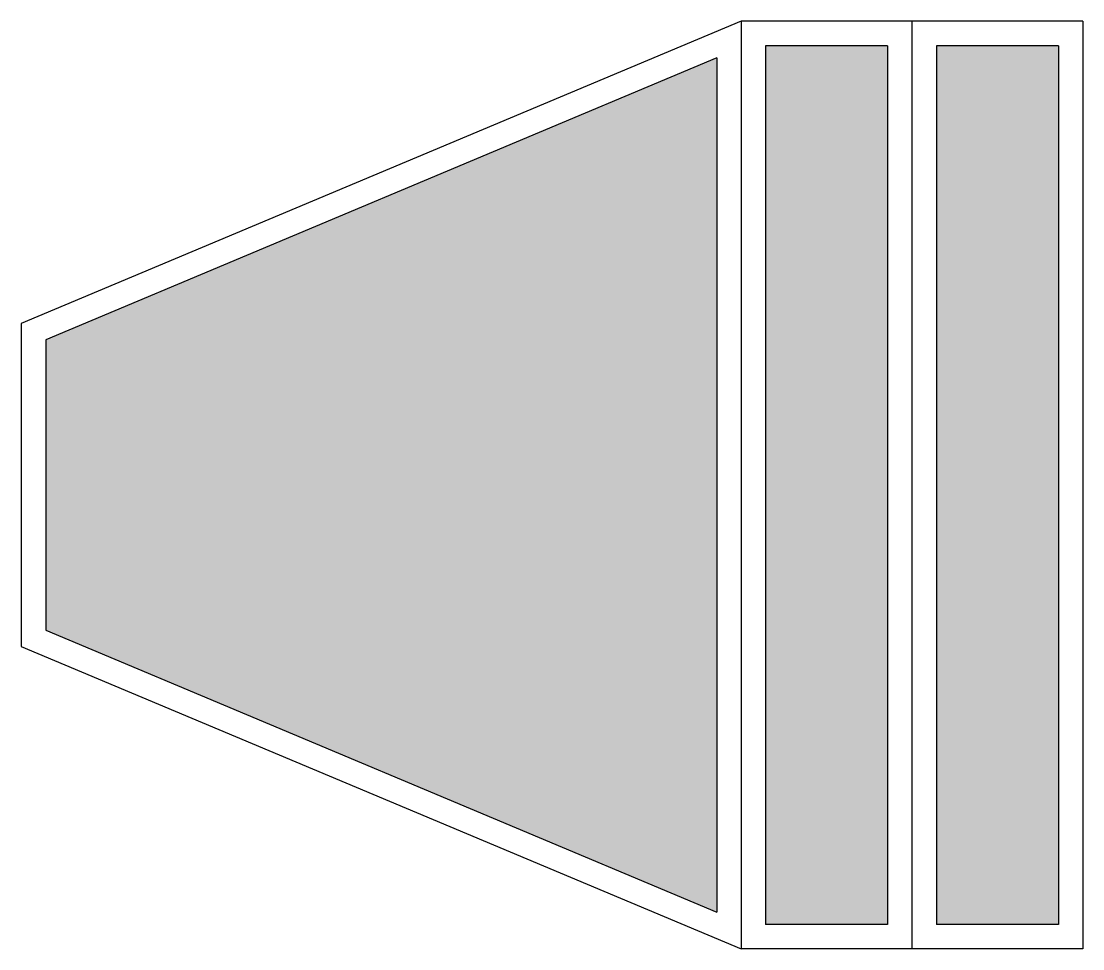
# Model space of a CAD drawing. Header units: inches. Extents: x 16.1 to 26.9, y 5.8 to 15.3.
import ezdxf

# ---------------------------------------------------------------- set-up
doc = ezdxf.new("R2010")
doc.units = ezdxf.units.IN
doc.header["$MEASUREMENT"] = 0

msp = doc.modelspace()

# ---------------------------------------------------------------- hatches: boundary and pattern name
h = msp.add_hatch(color=8)
h.dxf.hatch_style = 1
h.paths.add_polyline_path([(23.185, 14.942), (16.31, 12.055), (16.31, 9.081), (23.185, 6.194)])
h.paths.add_polyline_path([(24.935, 15.068), (23.685, 15.068), (23.685, 6.068), (24.935, 6.068)])
h.paths.add_polyline_path([(26.685, 15.068), (25.435, 15.068), (25.435, 6.068), (26.685, 6.068)])

# ---------------------------------------------------------------- linework, layer by layer
for p, q in [((23.435, 15.318), (16.06, 12.222)), ((25.185, 15.318), (23.435, 15.318)), ((23.435, 15.318), (23.435, 5.818)), ((25.185, 15.318), (25.185, 5.818)), ((26.935, 15.318), (25.185, 15.318)), ((25.185, 15.318), (25.185, 5.818)), ((26.935, 15.318), (26.935, 5.818)), ((23.685, 15.068), (23.685, 6.068)), ((24.935, 15.068), (23.685, 15.068)), ((24.935, 15.068), (24.935, 6.068)), ((26.685, 15.068), (25.435, 15.068)), ((25.435, 15.068), (25.435, 6.068)), ((26.685, 15.068), (26.685, 6.068)), ((23.185, 14.942), (16.31, 12.055)), ((23.185, 14.942), (23.185, 6.194)), ((16.06, 12.222), (16.06, 8.915)), ((16.31, 12.055), (16.31, 9.081)), ((16.31, 9.081), (23.185, 6.194)), ((16.06, 8.915), (23.435, 5.818)), ((24.935, 6.068), (23.685, 6.068)), ((26.685, 6.068), (25.435, 6.068)), ((25.185, 5.818), (23.435, 5.818)), ((26.935, 5.818), (25.185, 5.818))]:
    msp.add_line(p, q)

doc.saveas('drawing.dxf')
